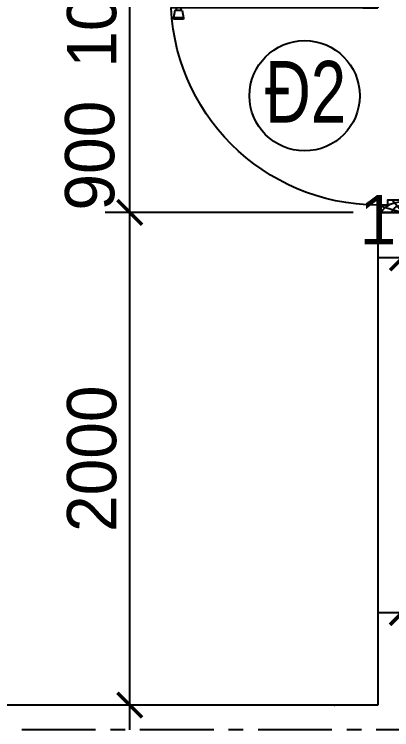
# Model space of a CAD drawing. Header units: inches. Extents: x -844707 to -690155, y -211546 to -175871.
# Drawn here: x -754957 to -753425, y -187413 to -184509 of the extents above; entities that cross this region are included whole.
import ezdxf

# ---------------------------------------------------------------- set-up
doc = ezdxf.new("R2010")
doc.units = ezdxf.units.IN
doc.header["$LTSCALE"] = 48
doc.header["$MEASUREMENT"] = 0
doc.linetypes.add('CENTER', pattern=[2, 1.25, -0.25, 0.25, -0.25])
for name, color, linetype in [('DWGSHARE.com-CUA-DWGSHARE.com', 231, 'Continuous'), ('DWGSHARE.com-DIM-DWGSHARE.com', 251, 'Continuous'), ('DWGSHARE.com-truc-DWGSHARE.com', 250, 'CENTER'), ('DWGSHARE.com-TUONG-DWGSHARE.com', 7, 'Continuous')]:
    doc.layers.add(name, color=color, linetype=linetype)
doc.layers.add('DWGSHARE.com-DefPoints-DWGSHARE.com', color=7, linetype='Continuous', plot=False)
doc.styles.add('KTEN', font='', dxfattribs={"width": 0.9})
doc.styles.add('VNI-AVO', font='')
doc.styles.get('KTEN').set_extended_font_data('VNI-Helve-Condense')
doc.styles.get('VNI-AVO').set_extended_font_data('VNI-Avo')
doc.dimstyles.new('tl1-100', dxfattribs={"dimtxt": 200, "dimasz": 100, "dimexe": 100, "dimexo": 100, "dimgap": 50, "dimtad": 1, "dimdec": 0, "dimzin": 0, "dimdsep": 46, "dimtxsty": 'VNI-AVO', "dimblk": 'ARCHTICK', "dimcen": 1, "dimdle": 100, "dimclrd": 256, "dimclre": 256, "dimclrt": 2, "dimadec": 0, "dimazin": 0, "dimtfac": 1, "dimtdec": 0, "dimtix": 1, "dimtofl": 0, "dimtmove": 2, "dimatfit": 3, "dimldrblk": 'ARCHTICK', "dimfxl": 1, "dimtolj": 2, "dimtzin": 0, "dimarcsym": 0})

# ---------------------------------------------------------------- blocks, each defined once
blk = doc.blocks.new('D-01-900')
at = {"color": 3}
for p, q in [((30.00000000000011, 939.0470785361174), (70.00000000000011, 939.0470785361174)), ((30.00000000000011, 879.0470785361174), (30.00000000000011, 939.0470785361174)), ((70.00000000000011, 879.0470785361174), (70.00000000000011, 939.0470785361174)), ((30.00000000000011, 879.0470785361174), (70.00000000000011, 879.0470785361174)), ((30.00000000000011, 159.9999999999964), (70.00000000000011, 159.9999999999964)), ((30.00000000000011, 159.9999999999964), (30.00000000000011, 99.99999999999636)), ((70.00000000000011, 159.9999999999964), (70.00000000000011, 99.99999999999636)), ((30.00000000000011, 99.99999999999636), (70.00000000000011, 99.99999999999636))]:
    blk.add_line(p, q, dxfattribs=at)
at = {"color": 1}
for p, q in [((30.00000000000011, 879.0470785361174), (54.14522163172946, 939.0470785361174)), ((-14.99999999999989, 889.0470785361174), (-14.99999999999989, 929.0470785361174)), ((-9.999999999999886, 929.0470785361174), (-14.99999999999989, 929.0470785361174)), ((20.00000000000011, 924.0470785361174), (-9.999999999999886, 929.0470785361174)), ((-9.999999999999886, 889.0470785361174), (-9.999999999999886, 929.0470785361174)), ((20.00000000000013, 894.0470785361173), (20.00000000000011, 924.0470785361173)), ((30.00000000000011, 919.0470785361173), (20.00000000000011, 919.0470785361173)), ((30.00000000000011, 879.0470785361174), (70.00000000000011, 901.5624729100298)), ((70.00000000000011, 919.0470785361173), (80.00000000000011, 919.0470785361173)), ((80.00000000000011, 924.0470785361174), (110.0000000000001, 929.0470785361174)), ((80.0000000000001, 894.0470785361173), (80.00000000000011, 924.0470785361173)), ((110.0000000000001, 889.0470785361174), (110.0000000000001, 929.0470785361174)), ((110.0000000000001, 929.0470785361174), (115.0000000000001, 929.0470785361174)), ((115.0000000000001, 889.0470785361174), (115.0000000000001, 929.0470785361174)), ((-9.999999999999872, 889.0470785361174), (-14.99999999999989, 889.0470785361174)), ((20.00000000000013, 894.0470785361174), (-9.999999999999886, 889.0470785361174)), ((30.00000000000011, 899.0470785361175), (20.00000000000013, 899.0470785361174)), ((70.00000000000011, 899.0470785361175), (80.0000000000001, 899.0470785361174)), ((80.0000000000001, 894.0470785361174), (110.0000000000001, 889.0470785361174)), ((110.0000000000001, 889.0470785361174), (115.0000000000001, 889.0470785361174)), ((30.00000000000011, 99.99999999999636), (54.14522163172946, 159.9999999999964)), ((30.00000000000011, 99.99999999999636), (70.00000000000011, 142.5153943739087)), ((30.00000000000011, 99.99999999999636), (0, 0)), ((869.9999999999999, 99.99999999999636), (900, 0)), ((0, 0), (50, 40.71973601515492)), ((900, 0), (850, 40.71973601515492))]:
    blk.add_line(p, q, dxfattribs=at)
for p, q in [((30.00000000000011, 159.9999999999964), (30.00000000000011, 879.0470785361174)), ((50.00000000000011, 159.9999999999964), (50.00000000000011, 879.0470785361174)), ((60.00000000000011, 159.9999999999964), (60.00000000000011, 879.0470785361174)), ((70.00000000000011, 159.9999999999964), (70.00000000000011, 879.0470785361174))]:
    blk.add_line(p, q)
at = {"color": 3}
for points in [[(30.00000000000011, 60), (30.00000000000011, 99.99999999999636), (1.13686837721616e-13, 100), (0, 0), (49.99999999999977, 0), (50.00000000000011, 60)], [(869.9999999999999, 60), (869.9999999999999, 99.99999999999636), (899.9999999999999, 100), (900, 0), (850.0000000000002, 0), (849.9999999999999, 60)]]:
    blk.add_lwpolyline(points, close=True, dxfattribs=at)
at = {"color": 1}
for centre, radius, start, end in [((30.00000000000011, 99.99999999999636), 839.9999999999998, 357.2705973632219, 87.27059736322131), ((34.11793524054978, 886.4804554538273), 41.99840967783032, 31.31010124086977, 95.62687973089653), ((39.41815170487418, 876.4988918168934), 24.20978992922677, 6.04182336410245, 112.8936868288583), ((50.02035017634498, 121.4262181223416), 34.26123651840136, 54.32716498487918, 125.7566646296915), ((24.08594837317897, 100.7854250532421), 39.41534216512753, 358.8581979264168, 81.37050000497706), ((-53.72382898503918, 7.736193037875637), 96.29874364852911, 355.3921582238705, 56.09019624438452), ((953.7238289850392, 7.736193037875637), 96.29874364852911, 123.9098037556156, 184.6078417761295), ((-12.69567122637579, 4.383367572474526), 40.98985136741503, 353.8611726914841, 71.95720990860625), ((912.6956712263758, 4.383367572474526), 40.98985136741503, 108.0427900913938, 186.1388273085159)]:
    blk.add_arc(centre, radius, start, end, dxfattribs=at)
blk = doc.blocks.new('_ArchTick')
at = {"color": 0, "linetype": 'ByBlock', "const_width": 0.15}
blk.add_lwpolyline([(-0.5, -0.5), (0.5, 0.5)], dxfattribs=at)
blk = doc.blocks.new('*D631')
at = {"layer": 'DWGSHARE.com-DefPoints-DWGSHARE.com', "color": 0, "transparency": 16777216}
for p in [(-753281.298797976, -185497.8482716992), (-753281.298797976, -185685.4820428953), (-753381.2541335477, -185713.0686435668)]:
    blk.add_point(p, dxfattribs=at)
at = {"layer": 'DWGSHARE.com-DIM-DWGSHARE.com', "lineweight": -2, "transparency": 16777216}
for p, q in [((-753381.2541335477, -185613.0686435668), (-753381.2541335477, -185397.8482716992)), ((-753281.298797976, -185585.4820428953), (-753281.298797976, -185397.8482716992)), ((-753381.2541335477, -185497.8482716992), (-753481.2541335477, -185497.8482716992)), ((-753281.298797976, -185497.8482716992), (-753181.298797976, -185497.8482716992))]:
    blk.add_line(p, q, dxfattribs=at)
at = {"layer": 'DWGSHARE.com-DIM-DWGSHARE.com', "lineweight": -2, "transparency": 16777216, "xscale": 100, "yscale": 100, "zscale": 100}
blk.add_blockref('_ArchTick', (-753381.2541335477, -185497.8482716992), dxfattribs=at)
at = {"layer": 'DWGSHARE.com-DIM-DWGSHARE.com', "lineweight": -2, "transparency": 16777216, "xscale": 100, "yscale": 100, "zscale": 100, "rotation": 180}
blk.add_blockref('_ArchTick', (-753281.298797976, -185497.8482716992), dxfattribs=at)
at = {"layer": 'DWGSHARE.com-DIM-DWGSHARE.com', "color": 2, "transparency": 16777216, "insert": (-753331.2764657618, -185344.3347581856), "char_height": 200, "attachment_point": 5, "style": 'VNI-AVO'}
blk.add_mtext('\\A2;100', dxfattribs=at)
blk = doc.blocks.new('*D635')
at = {"layer": 'DWGSHARE.com-DefPoints-DWGSHARE.com', "color": 0, "transparency": 16777216}
for p in [(-754488.3111757644, -184413.0686435669), (-753468.910275456, -184413.0686435669), (-753481.2541335477, -185313.068643567)]:
    blk.add_point(p, dxfattribs=at)
at = {"layer": 'DWGSHARE.com-DIM-DWGSHARE.com', "lineweight": -2, "transparency": 16777216}
for p, q in [((-754488.3111757644, -185413.068643567), (-754488.3111757644, -184313.0686435669)), ((-753568.910275456, -184413.0686435669), (-754588.3111757644, -184413.0686435669)), ((-753581.2541335477, -185313.068643567), (-754588.3111757644, -185313.068643567))]:
    blk.add_line(p, q, dxfattribs=at)
at = {"layer": 'DWGSHARE.com-DIM-DWGSHARE.com', "lineweight": -2, "transparency": 16777216, "xscale": 100, "yscale": 100, "zscale": 100}
for p, rotation in [((-754488.3111757644, -184413.0686435669), 90), ((-754488.3111757644, -185313.068643567), 270)]:
    blk.add_blockref('_ArchTick', p, dxfattribs=dict(at, rotation=rotation))
at = {"layer": 'DWGSHARE.com-DIM-DWGSHARE.com', "color": 2, "transparency": 16777216, "insert": (-754649.7947123016, -185082.5328918059), "char_height": 200, "attachment_point": 5, "rotation": 90, "style": 'VNI-AVO'}
blk.add_mtext('\\A2;900', dxfattribs=at)
blk = doc.blocks.new('*D636')
at = {"layer": 'DWGSHARE.com-DefPoints-DWGSHARE.com', "color": 0, "transparency": 16777216}
for p in [(-754488.3111757644, -184313.0647427308), (-753481.2541335477, -184313.0647427308), (-753468.910275456, -184413.0686435669)]:
    blk.add_point(p, dxfattribs=at)
at = {"layer": 'DWGSHARE.com-DIM-DWGSHARE.com', "lineweight": -2, "transparency": 16777216}
for p, q in [((-754488.3111757644, -184513.0686435669), (-754488.3111757644, -184213.0647427308)), ((-753581.2541335477, -184313.0647427308), (-754588.3111757644, -184313.0647427308)), ((-753568.910275456, -184413.0686435669), (-754588.3111757644, -184413.0686435669))]:
    blk.add_line(p, q, dxfattribs=at)
at = {"layer": 'DWGSHARE.com-DIM-DWGSHARE.com', "lineweight": -2, "transparency": 16777216, "xscale": 100, "yscale": 100, "zscale": 100}
for p, rotation in [((-754488.3111757644, -184313.0647427308), 90), ((-754488.3111757644, -184413.0686435669), 270)]:
    blk.add_blockref('_ArchTick', p, dxfattribs=dict(at, rotation=rotation))
at = {"layer": 'DWGSHARE.com-DIM-DWGSHARE.com', "color": 2, "transparency": 16777216, "insert": (-754641.8246892779, -184502.495969646), "char_height": 200, "attachment_point": 5, "rotation": 90, "style": 'VNI-AVO'}
blk.add_mtext('\\A2;100', dxfattribs=at)
blk = doc.blocks.new('*D637')
at = {"layer": 'DWGSHARE.com-DefPoints-DWGSHARE.com', "color": 0, "transparency": 16777216}
for p in [(-754488.3111757644, -185313.068643567), (-753481.2541335477, -185313.068643567), (-753656.7750611744, -187313.0686435668)]:
    blk.add_point(p, dxfattribs=at)
at = {"layer": 'DWGSHARE.com-DIM-DWGSHARE.com', "lineweight": -2, "transparency": 16777216}
for p, q in [((-754488.3111757644, -187413.0686435668), (-754488.3111757644, -185213.068643567)), ((-753581.2541335477, -185313.068643567), (-754588.3111757644, -185313.068643567)), ((-753756.7750611744, -187313.0686435668), (-754588.3111757644, -187313.0686435668))]:
    blk.add_line(p, q, dxfattribs=at)
at = {"layer": 'DWGSHARE.com-DIM-DWGSHARE.com', "lineweight": -2, "transparency": 16777216, "xscale": 100, "yscale": 100, "zscale": 100}
for p, rotation in [((-754488.3111757644, -185313.068643567), 90), ((-754488.3111757644, -187313.0686435668), 270)]:
    blk.add_blockref('_ArchTick', p, dxfattribs=dict(at, rotation=rotation))
at = {"layer": 'DWGSHARE.com-DIM-DWGSHARE.com', "color": 2, "transparency": 16777216, "insert": (-754641.8246892779, -186313.068643567), "char_height": 200, "attachment_point": 5, "rotation": 90, "style": 'VNI-AVO'}
blk.add_mtext('\\A2;2000', dxfattribs=at)
blk = doc.blocks.new('*D641')
at = {"layer": 'DWGSHARE.com-DefPoints-DWGSHARE.com', "color": 0, "transparency": 16777216}
for p in [(-751380.9897201306, -186937.4988338948), (-753381.2541335477, -187229.7561435668), (-751380.9897201306, -187229.7561435668)]:
    blk.add_point(p, dxfattribs=at)
at = {"layer": 'DWGSHARE.com-DIM-DWGSHARE.com', "lineweight": -2, "transparency": 16777216}
for p, q in [((-753381.2541335477, -187129.7561435668), (-753381.2541335477, -186837.4988338948)), ((-751380.9897201306, -187129.7561435668), (-751380.9897201306, -186837.4988338948)), ((-753481.2541335477, -186937.4988338948), (-751280.9897201306, -186937.4988338948))]:
    blk.add_line(p, q, dxfattribs=at)
at = {"layer": 'DWGSHARE.com-DIM-DWGSHARE.com', "lineweight": -2, "transparency": 16777216, "xscale": 100, "yscale": 100, "zscale": 100, "rotation": 180}
blk.add_blockref('_ArchTick', (-753381.2541335477, -186937.4988338948), dxfattribs=at)
at = {"layer": 'DWGSHARE.com-DIM-DWGSHARE.com', "lineweight": -2, "transparency": 16777216, "xscale": 100, "yscale": 100, "zscale": 100}
blk.add_blockref('_ArchTick', (-751380.9897201306, -186937.4988338948), dxfattribs=at)
at = {"layer": 'DWGSHARE.com-DIM-DWGSHARE.com', "color": 2, "transparency": 16777216, "insert": (-752381.1219268391, -186783.9853203813), "char_height": 200, "attachment_point": 5, "style": 'VNI-AVO'}
blk.add_mtext('\\A2;2000', dxfattribs=at)

msp = doc.modelspace()

# ---------------------------------------------------------------- linework, layer by layer
at = {"layer": 'DWGSHARE.com-CUA-DWGSHARE.com'}
msp.add_circle((-753778.1998371048, -184839.4583125823), 223.8337012302363, dxfattribs=at)
at = {"layer": 'DWGSHARE.com-truc-DWGSHARE.com', "ltscale": 5}
msp.add_line((-733027.0994562515, -187413.0686435668), (-759551.9817908711, -187413.0686435668), dxfattribs=at)
at = {"layer": 'DWGSHARE.com-TUONG-DWGSHARE.com'}
for p, q in [((-753381.2541335477, -185313.0686435668), (-753481.2541335477, -185313.0686435668)), ((-753481.2541335479, -185313.0686435668), (-753381.2541335477, -185313.0686435668)), ((-753481.2541335477, -185313.0686435669), (-753381.2541335477, -185313.0686435669)), ((-753481.2541335477, -185313.0686435668), (-753481.2541335477, -187313.0686435668)), ((-753481.2541335477, -187313.0686435668), (-757180.7614071348, -187313.0686435669))]:
    msp.add_line(p, q, dxfattribs=at)

# ---------------------------------------------------------------- block references
at = {"layer": 'DWGSHARE.com-CUA-DWGSHARE.com', "xscale": -1, "rotation": 90}
msp.add_blockref('D-01-900', (-753381.2541335477, -184413.0686435669), dxfattribs=at)

# ---------------------------------------------------------------- texts
at = {"layer": 'DWGSHARE.com-CUA-DWGSHARE.com', "style": 'KTEN', "width": 0.9}
msp.add_text('Ñ2', height=250, dxfattribs=at).set_placement((-753938.9765977757, -184948.1865319204))

# ---------------------------------------------------------------- dimensions: what is measured, and where the dimension line sits
at = {"layer": 'DWGSHARE.com-DIM-DWGSHARE.com'}
for base, p1, p2, picture, middle in [((-754488.3111757644, -184313.0647427308), (-753468.910275456, -184413.0686435669), (-753481.2541335477, -184313.0647427308), '*D636', (-754641.8246892779, -184502.495969646)), ((-754488.3111757644, -184413.0686435669), (-753481.2541335477, -185313.068643567), (-753468.910275456, -184413.0686435669), '*D635', (-754649.7947123016, -185082.5328918059))]:
    dim = msp.add_linear_dim(base=base, p1=p1, p2=p2, angle=270, dimstyle='tl1-100', dxfattribs=at)
    dim.commit()
    dim.dimension.update_dxf_attribs({"geometry": picture, "text_midpoint": middle, "dimtype": 160})
dim = msp.add_linear_dim(base=(-754488.3111757644, -185313.068643567), p1=(-753656.7750611744, -187313.0686435668), p2=(-753481.2541335477, -185313.068643567), angle=270, dimstyle='tl1-100', dxfattribs=at)
dim.commit()
dim.dimension.update_dxf_attribs({"geometry": '*D637', "text_midpoint": (-754641.8246892779, -186313.068643567)})
for base, p1, p2, picture, middle in [((-753281.298797976, -185497.8482716992), (-753381.2541335477, -185713.0686435668), (-753281.298797976, -185685.4820428953), '*D631', (-753331.2764657618, -185344.3347581856)), ((-751380.9897201306, -186937.4988338948), (-753381.2541335477, -187229.7561435668), (-751380.9897201306, -187229.7561435668), '*D641', (-752381.1219268391, -186783.9853203813))]:
    dim = msp.add_linear_dim(base=base, p1=p1, p2=p2, dimstyle='tl1-100', dxfattribs=at)
    dim.commit()
    dim.dimension.update_dxf_attribs({"geometry": picture, "text_midpoint": middle})

doc.saveas('drawing.dxf')
